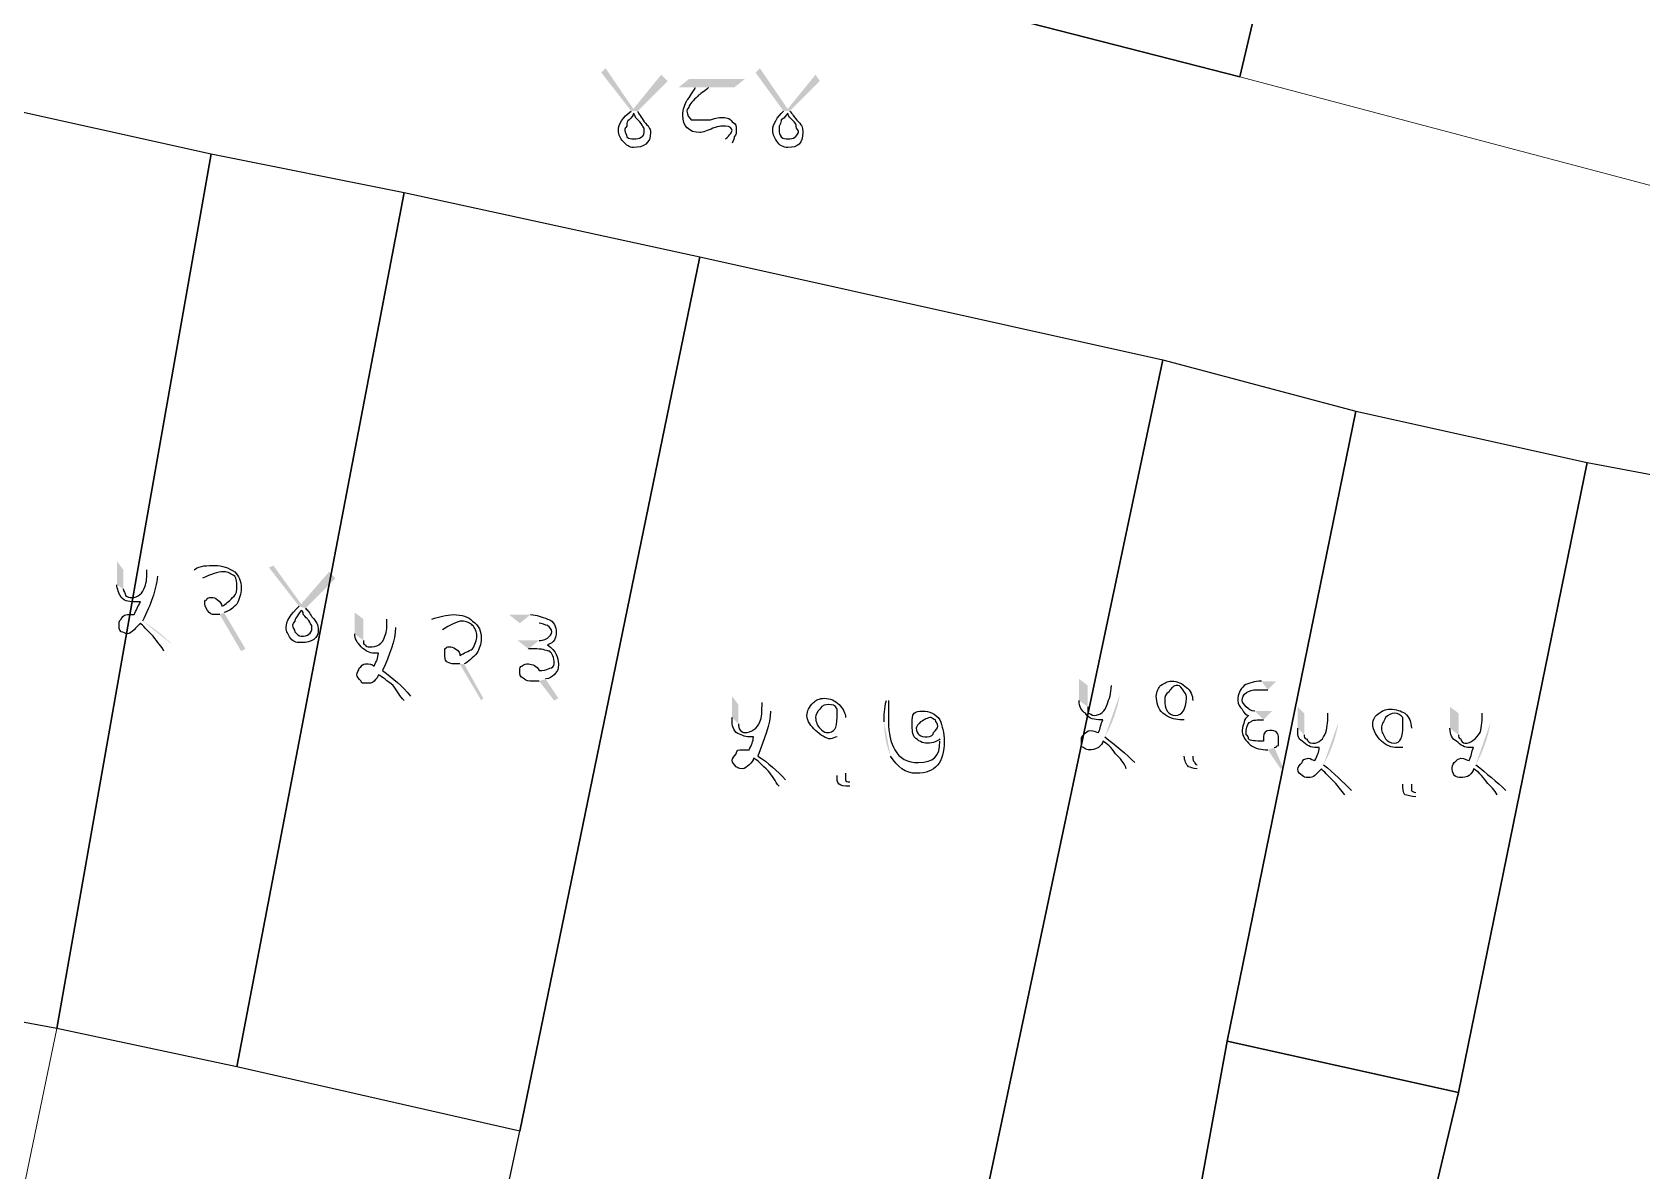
# Model space of a CAD drawing. Header units: inches. Extents: x 5 to 133, y 5 to 145.
# Drawn here: x 37.6 to 53.5, y 106.71 to 117.96 of the extents above; entities that cross this region are included whole.
import ezdxf

# ---------------------------------------------------------------- set-up
doc = ezdxf.new("R2010")
doc.units = ezdxf.units.IN
doc.header["$MEASUREMENT"] = 0
doc.layers.add('PDF_Geometry', color=7, linetype='Continuous')
doc.layers.add('PDF_Solid Fills', color=7, linetype='Continuous')

msp = doc.modelspace()

# ---------------------------------------------------------------- hatches: boundary and pattern name
at = {"layer": 'PDF_Solid Fills', "transparency": 33554559}
h = msp.add_hatch(color=256, dxfattribs=at)
h.paths.add_polyline_path([(43.519, 117.179), (43.222, 117.56), (43.265, 117.602), (43.54, 117.2), (43.815, 117.539), (43.879, 117.475), (43.582, 117.179)], flags=0)
h.paths.add_polyline_path([(44.154, 117.412), (43.984, 117.412), (44.09, 117.496), (44.641, 117.496), (44.535, 117.412), (44.281, 117.412)], flags=0)
h.paths.add_polyline_path([(44.514, 116.861), (44.45, 116.904)], flags=0)
h.paths.add_polyline_path([(45.022, 117.179), (44.746, 117.56), (44.789, 117.602), (45.064, 117.2), (45.339, 117.539), (45.381, 117.475), (45.085, 117.179)], flags=0)
h = msp.add_hatch(color=256, dxfattribs=at)
h.paths.add_polyline_path([(38.735, 112.649), (38.841, 112.586)], flags=0)
h.paths.add_polyline_path([(38.989, 111.908, 0.059151), (38.693, 112.141)], flags=0)
h.paths.add_polyline_path([(38.989, 111.908), (38.904, 111.845)], flags=0)
h.paths.add_polyline_path([(38.439, 112.501), (38.439, 112.734), (38.502, 112.649), (38.502, 112.459)], flags=0)
h.paths.add_polyline_path([(39.285, 112.564), (39.201, 112.649)], flags=0)
h.paths.add_polyline_path([(39.497, 112.226), (39.709, 111.866), (39.666, 111.845), (39.455, 112.205)], flags=0)
h.paths.add_polyline_path([(40.238, 112.289), (39.941, 112.67), (39.984, 112.691), (40.259, 112.31), (40.534, 112.628), (40.598, 112.564), (40.301, 112.268)], flags=0)
h = msp.add_hatch(color=256, dxfattribs=at)
h.paths.add_polyline_path([(41.106, 112.162), (41.19, 112.078)], flags=0)
h.paths.add_polyline_path([(41.339, 111.4), (41.275, 111.358)], flags=0)
h.paths.add_polyline_path([(40.788, 112.014), (40.788, 112.226), (40.873, 112.162), (40.873, 111.951)], flags=0)
h.paths.add_polyline_path([(41.656, 112.056), (41.55, 112.162)], flags=0)
h.paths.add_polyline_path([(41.868, 111.718), (42.058, 111.379), (42.037, 111.358), (41.825, 111.718)], flags=0)
h.paths.add_polyline_path([(42.418, 112.12), (42.312, 112.205), (42.524, 112.205)], flags=0)
h.paths.add_polyline_path([(42.672, 111.57), (42.799, 111.379), (42.757, 111.358), (42.609, 111.548)], flags=0)
h.paths.add_polyline_path([(42.503, 111.866), (42.397, 111.951), (42.609, 111.951)], flags=0)
h = msp.add_hatch(color=256, dxfattribs=at)
h.paths.add_polyline_path([(48.26, 111.506), (48.345, 111.421)], flags=0)
h.paths.add_polyline_path([(48.196, 110.998, 0.088944), (48.345, 111.421)], flags=0)
h.paths.add_polyline_path([(48.493, 110.744), (48.408, 110.681)], flags=0)
h.paths.add_polyline_path([(47.942, 111.358), (47.942, 111.57), (48.027, 111.506), (48.027, 111.294)], flags=0)
h.paths.add_polyline_path([(49.064, 111.358), (49.064, 110.808)], flags=0)
h.paths.add_polyline_path([(49.107, 110.723), (49.107, 110.681)], flags=0)
h.paths.add_polyline_path([(49.805, 111.464), (49.89, 111.548), (49.742, 111.548)], flags=0)
h.paths.add_polyline_path([(49.805, 110.871), (49.932, 110.681), (49.953, 110.702), (49.869, 110.892)], flags=0)
h.paths.add_polyline_path([(49.763, 111.167), (49.847, 111.252), (49.678, 111.252)], flags=0)
h = msp.add_hatch(color=256, dxfattribs=at)
h.paths.add_polyline_path([(44.81, 111.337), (44.895, 111.252)], flags=0)
h.paths.add_polyline_path([(45.043, 110.575), (44.979, 110.511)], flags=0)
h.paths.add_polyline_path([(44.514, 111.189), (44.514, 111.4), (44.577, 111.316), (44.577, 111.125)], flags=0)
h.paths.add_polyline_path([(45.635, 111.189), (45.635, 110.638)], flags=0)
h.paths.add_polyline_path([(45.678, 110.554), (45.678, 110.511)], flags=0)
h.paths.add_polyline_path([(46.016, 111.146, 0.099135), (46.08, 110.808)], flags=0)
h.paths.add_polyline_path([(46.038, 111.358), (46.059, 111.358)], flags=0)
h.paths.add_polyline_path([(46.567, 110.956), (46.567, 110.977)], flags=0)
h = msp.add_hatch(color=256, dxfattribs=at)
h.paths.add_polyline_path([(50.398, 111.231), (50.504, 111.146)], flags=0)
h.paths.add_polyline_path([(50.355, 110.723, 0.088944), (50.504, 111.146)], flags=0)
h.paths.add_polyline_path([(50.631, 110.469), (50.567, 110.427)], flags=0)
h.paths.add_polyline_path([(50.101, 111.083), (50.101, 111.294), (50.165, 111.231), (50.165, 111.019)], flags=0)
h.paths.add_polyline_path([(51.223, 111.083), (51.223, 110.532)], flags=0)
h.paths.add_polyline_path([(51.266, 110.448), (51.266, 110.405)], flags=0)
h.paths.add_polyline_path([(51.922, 111.231), (52.006, 111.146)], flags=0)
h.paths.add_polyline_path([(51.858, 110.723, 0.088944), (52.006, 111.146)], flags=0)
h.paths.add_polyline_path([(52.155, 110.469), (52.07, 110.427)], flags=0)
h.paths.add_polyline_path([(51.604, 111.083), (51.604, 111.294), (51.689, 111.231), (51.689, 111.019)], flags=0)

# ---------------------------------------------------------------- linework, layer by layer
at = {"layer": 'PDF_Geometry', "color": 21, "lineweight": 25, "true_color": 0xffafaf}
for points in [[(44.577, 118.914), (44.577, 118.787), (49.53, 117.517), (50.546, 121.835), (51.074, 125.37), (50.546, 121.835), (49.53, 117.517), (44.577, 118.787), (44.577, 118.914), (45.419, 125.37)], [(39.37, 116.755), (37.846, 108.119), (33.02, 109.008), (34.798, 117.771)], [(39.37, 116.755), (37.846, 108.119), (33.02, 109.008), (34.798, 117.771)], [(41.275, 116.374), (39.624, 107.738), (37.846, 108.119), (39.37, 116.755)], [(41.275, 116.374), (39.624, 107.738), (37.846, 108.119), (39.37, 116.755)], [(44.196, 115.739), (42.418, 107.103), (39.624, 107.738), (41.275, 116.374)], [(44.196, 115.739), (42.418, 107.103), (39.624, 107.738), (41.275, 116.374)], [(48.768, 114.723), (46.863, 105.706), (46.609, 104.309), (44.323, 104.817), (42.037, 105.325), (42.418, 107.103), (44.196, 115.739)], [(48.768, 114.723), (46.863, 105.706), (46.609, 104.309), (44.323, 104.817), (42.037, 105.325), (42.418, 107.103), (44.196, 115.739)], [(50.673, 114.215), (49.403, 107.992), (48.895, 105.198), (46.863, 105.706), (48.768, 114.723)], [(50.673, 114.215), (49.403, 107.992), (48.895, 105.198), (46.863, 105.706), (48.768, 114.723)], [(52.959, 113.707), (51.689, 107.484), (49.403, 107.992), (50.673, 114.215)], [(52.959, 113.707), (51.689, 107.484), (49.403, 107.992), (50.673, 114.215)], [(60.071, 112.056), (58.674, 105.579), (57.912, 101.515), (56.642, 95.927), (55.88, 92.244), (51.181, 93.26), (52.451, 99.102), (54.991, 98.594), (56.134, 104.055), (54.102, 104.563), (54.102, 104.182), (53.467, 104.309), (51.054, 104.817), (51.689, 107.484), (52.959, 113.707), (54.991, 113.326), (58.166, 112.564)], [(60.071, 112.056), (58.674, 105.579), (57.912, 101.515), (56.642, 95.927), (55.88, 92.244), (51.181, 93.26), (52.451, 99.102), (54.991, 98.594), (56.134, 104.055), (54.102, 104.563), (54.102, 104.182), (53.467, 104.309), (51.054, 104.817), (51.689, 107.484), (52.959, 113.707), (54.991, 113.326), (58.166, 112.564)], [(51.689, 107.484), (51.054, 104.817), (49.276, 105.198), (48.895, 105.198), (49.403, 107.992)], [(51.689, 107.484), (51.054, 104.817), (49.276, 105.198), (48.895, 105.198), (49.403, 107.992)]]:
    msp.add_lwpolyline(points, close=True, dxfattribs=at)
at = {"layer": 'PDF_Geometry', "lineweight": 9}
for points in [[(44.577, 118.787), (49.53, 117.517), (50.546, 121.835), (51.051, 125.37), (50.546, 121.835), (49.53, 117.517)], [(50.546, 121.835), (49.53, 117.517), (53.848, 116.374), (54.991, 120.819), (56.002, 125.37), (54.991, 120.819), (53.848, 116.374), (49.53, 117.517), (50.546, 121.835), (51.051, 125.37)], [(39.37, 116.755), (37.846, 108.119), (37.211, 105.071), (37.084, 104.436), (37.211, 104.436), (35.687, 96.562), (30.734, 97.705), (32.385, 105.96), (32.385, 106.087), (33.02, 109.008), (34.798, 117.771)], [(39.37, 116.755), (37.846, 108.119), (37.211, 105.071), (37.084, 104.436), (37.211, 104.436), (35.687, 96.562), (30.734, 97.705), (32.385, 105.96), (32.385, 106.087), (33.02, 109.008), (34.798, 117.771)], [(41.275, 116.374), (39.624, 107.738), (37.846, 108.119), (39.37, 116.755)], [(41.275, 116.374), (39.624, 107.738), (37.846, 108.119), (39.37, 116.755)], [(44.196, 115.739), (42.418, 107.103), (39.624, 107.738), (41.275, 116.374)], [(44.196, 115.739), (42.418, 107.103), (39.624, 107.738), (41.275, 116.374)], [(48.768, 114.723), (46.863, 105.706), (46.609, 104.309), (44.323, 104.817), (42.037, 105.325), (42.418, 107.103), (44.196, 115.739)], [(48.768, 114.723), (46.863, 105.706), (46.609, 104.309), (44.323, 104.817), (42.037, 105.325), (42.418, 107.103), (44.196, 115.739)], [(50.673, 114.215), (49.403, 107.992), (48.895, 105.198), (46.863, 105.706), (48.768, 114.723)], [(50.673, 114.215), (49.403, 107.992), (48.895, 105.198), (46.863, 105.706), (48.768, 114.723)], [(52.959, 113.707), (51.689, 107.484), (49.403, 107.992), (50.673, 114.215)], [(52.959, 113.707), (51.689, 107.484), (49.403, 107.992), (50.673, 114.215)], [(60.071, 112.056), (58.674, 105.579), (57.912, 101.515), (56.642, 95.927), (55.88, 92.244), (51.181, 93.26), (52.451, 99.102), (53.086, 102.15), (53.34, 103.293), (50.927, 103.801), (51.054, 104.817), (51.689, 107.484), (52.959, 113.707), (54.991, 113.326), (58.166, 112.564)], [(60.071, 112.056), (58.674, 105.579), (57.912, 101.515), (56.642, 95.927), (55.88, 92.244), (51.181, 93.26), (52.451, 99.102), (53.086, 102.15), (53.34, 103.293), (50.927, 103.801), (51.054, 104.817), (51.689, 107.484), (52.959, 113.707), (54.991, 113.326), (58.166, 112.564)], [(39.624, 107.738), (42.418, 107.103), (42.037, 105.325), (41.656, 103.42), (37.211, 104.436), (37.084, 104.436), (37.211, 105.071), (37.846, 108.119)], [(39.624, 107.738), (42.418, 107.103), (42.037, 105.325), (41.656, 103.42), (37.211, 104.436), (37.084, 104.436), (37.211, 105.071), (37.846, 108.119)], [(51.689, 107.484), (51.054, 104.817), (50.927, 103.801), (49.657, 104.055), (49.276, 101.642), (47.625, 94.022), (44.45, 94.657), (45.72, 100.372), (46.609, 104.309), (46.863, 105.706), (48.895, 105.198), (49.403, 107.992)], [(51.689, 107.484), (51.054, 104.817), (50.927, 103.801), (49.657, 104.055), (49.276, 101.642), (47.625, 94.022), (44.45, 94.657), (45.72, 100.372), (46.609, 104.309), (46.863, 105.706), (48.895, 105.198), (49.403, 107.992)]]:
    msp.add_lwpolyline(points, close=True, dxfattribs=at)
for points in [[(26.416, 121.962), (29.591, 121.454), (31.877, 120.946), (34.798, 120.311), (41.402, 119.041), (44.577, 118.406), (44.577, 118.787), (49.53, 117.517), (53.848, 116.374)], [(26.416, 121.962), (29.591, 121.454), (31.877, 120.946), (34.798, 120.311), (41.402, 119.041), (44.577, 118.406), (44.577, 118.787), (49.53, 117.517), (53.848, 116.374)], [(54.991, 113.326), (52.959, 113.707), (50.673, 114.215), (48.768, 114.723), (44.196, 115.739), (41.275, 116.374), (39.37, 116.755), (34.798, 117.771), (32.639, 118.279), (29.083, 119.041)], [(54.991, 113.326), (52.959, 113.707), (50.673, 114.215), (48.768, 114.723), (44.196, 115.739), (41.275, 116.374), (39.37, 116.755), (34.798, 117.771), (32.639, 118.279), (29.083, 119.041)]]:
    msp.add_lwpolyline(points, dxfattribs=at)
at = {"layer": 'PDF_Geometry', "color": 21, "lineweight": 13, "true_color": 0xffafaf}
for points in [[(44.577, 118.787), (49.53, 117.517), (50.546, 121.835)], [(50.546, 121.835), (49.53, 117.517), (44.577, 118.787)], [(44.577, 118.787), (49.53, 117.517), (50.546, 121.835), (49.53, 117.517), (44.577, 118.787)]]:
    msp.add_lwpolyline(points, dxfattribs=at)
for points in [[(39.37, 116.755), (37.846, 108.119), (33.02, 109.008), (34.798, 117.771)], [(39.37, 116.755), (37.846, 108.119), (33.02, 109.008), (34.798, 117.771)], [(39.37, 116.755), (37.846, 108.119), (33.02, 109.008), (34.798, 117.771)], [(39.37, 116.755), (37.846, 108.119), (33.02, 109.008), (34.798, 117.771)], [(41.275, 116.374), (39.624, 107.738), (37.846, 108.119), (39.37, 116.755)], [(41.275, 116.374), (39.624, 107.738), (37.846, 108.119), (39.37, 116.755)], [(41.275, 116.374), (39.624, 107.738), (37.846, 108.119), (39.37, 116.755)], [(41.275, 116.374), (39.624, 107.738), (37.846, 108.119), (39.37, 116.755)], [(44.196, 115.739), (42.418, 107.103), (39.624, 107.738), (41.275, 116.374)], [(44.196, 115.739), (42.418, 107.103), (39.624, 107.738), (41.275, 116.374)], [(44.196, 115.739), (42.418, 107.103), (39.624, 107.738), (41.275, 116.374)], [(44.196, 115.739), (42.418, 107.103), (39.624, 107.738), (41.275, 116.374)], [(48.768, 114.723), (46.863, 105.706), (46.609, 104.309), (44.323, 104.817), (42.037, 105.325), (42.418, 107.103), (44.196, 115.739)], [(48.768, 114.723), (46.863, 105.706), (46.609, 104.309), (44.323, 104.817), (42.037, 105.325), (42.418, 107.103), (44.196, 115.739)], [(48.768, 114.723), (46.863, 105.706), (46.609, 104.309), (44.323, 104.817), (42.037, 105.325), (42.418, 107.103), (44.196, 115.739)], [(48.768, 114.723), (46.863, 105.706), (46.609, 104.309), (44.323, 104.817), (42.037, 105.325), (42.418, 107.103), (44.196, 115.739)], [(50.673, 114.215), (49.403, 107.992), (48.895, 105.198), (46.863, 105.706), (48.768, 114.723)], [(50.673, 114.215), (49.403, 107.992), (48.895, 105.198), (46.863, 105.706), (48.768, 114.723)], [(50.673, 114.215), (49.403, 107.992), (48.895, 105.198), (46.863, 105.706), (48.768, 114.723)], [(50.673, 114.215), (49.403, 107.992), (48.895, 105.198), (46.863, 105.706), (48.768, 114.723)], [(52.959, 113.707), (51.689, 107.484), (49.403, 107.992), (50.673, 114.215)], [(52.959, 113.707), (51.689, 107.484), (49.403, 107.992), (50.673, 114.215)], [(52.959, 113.707), (51.689, 107.484), (49.403, 107.992), (50.673, 114.215)], [(52.959, 113.707), (51.689, 107.484), (49.403, 107.992), (50.673, 114.215)], [(60.071, 112.056), (58.674, 105.579), (57.912, 101.515), (56.642, 95.927), (55.88, 92.244), (51.181, 93.26), (52.451, 99.102), (54.991, 98.594), (56.134, 104.055), (54.102, 104.563), (54.102, 104.182), (53.467, 104.309), (51.054, 104.817), (51.689, 107.484), (52.959, 113.707), (54.991, 113.326), (58.166, 112.564)], [(60.071, 112.056), (58.674, 105.579), (57.912, 101.515), (56.642, 95.927), (55.88, 92.244), (51.181, 93.26), (52.451, 99.102), (54.991, 98.594), (56.134, 104.055), (54.102, 104.563), (54.102, 104.182), (53.467, 104.309), (51.054, 104.817), (51.689, 107.484), (52.959, 113.707), (54.991, 113.326), (58.166, 112.564)], [(60.071, 112.056), (58.674, 105.579), (57.912, 101.515), (56.642, 95.927), (55.88, 92.244), (51.181, 93.26), (52.451, 99.102), (54.991, 98.594), (56.134, 104.055), (54.102, 104.563), (54.102, 104.182), (53.467, 104.309), (51.054, 104.817), (51.689, 107.484), (52.959, 113.707), (54.991, 113.326), (58.166, 112.564)], [(60.071, 112.056), (58.674, 105.579), (57.912, 101.515), (56.642, 95.927), (55.88, 92.244), (51.181, 93.26), (52.451, 99.102), (54.991, 98.594), (56.134, 104.055), (54.102, 104.563), (54.102, 104.182), (53.467, 104.309), (51.054, 104.817), (51.689, 107.484), (52.959, 113.707), (54.991, 113.326), (58.166, 112.564)], [(51.689, 107.484), (51.054, 104.817), (49.276, 105.198), (48.895, 105.198), (49.403, 107.992)], [(51.689, 107.484), (51.054, 104.817), (49.276, 105.198), (48.895, 105.198), (49.403, 107.992)], [(51.689, 107.484), (51.054, 104.817), (49.276, 105.198), (48.895, 105.198), (49.403, 107.992)], [(51.689, 107.484), (51.054, 104.817), (49.276, 105.198), (48.895, 105.198), (49.403, 107.992)]]:
    msp.add_lwpolyline(points, close=True, dxfattribs=at)
at = {"layer": 'PDF_Geometry', "lineweight": 25}
for points in [[(44.069, 117.285), (44.09, 117.306), (44.111, 117.348), (44.154, 117.412)], [(44.175, 117.327), (44.133, 117.285), (44.09, 117.242), (44.09, 117.221)], [(44.281, 117.412), (44.238, 117.369), (44.196, 117.348), (44.175, 117.327)], [(43.392, 116.988), (43.392, 117.052), (43.434, 117.115), (43.519, 117.179)], [(43.54, 117.158), (43.54, 117.136), (43.519, 117.115), (43.498, 117.094)], [(43.561, 117.115), (43.561, 117.115), (43.561, 117.136), (43.54, 117.158)], [(43.582, 117.179), (43.582, 117.158), (43.625, 117.115), (43.646, 117.073)], [(44.027, 117.136), (44.027, 117.2), (44.048, 117.242), (44.069, 117.285)], [(44.09, 117.221), (44.09, 117.221), (44.069, 117.2), (44.069, 117.179)], [(44.069, 117.179), (44.069, 117.136), (44.09, 117.115), (44.111, 117.094)], [(44.916, 116.988), (44.916, 117.052), (44.958, 117.115), (45.022, 117.179)], [(45.064, 117.158), (45.043, 117.136), (45.043, 117.115), (45, 117.094)], [(45.085, 117.115), (45.085, 117.115), (45.064, 117.136), (45.064, 117.158)], [(45.085, 117.179), (45.106, 117.158), (45.127, 117.115), (45.17, 117.073)], [(43.476, 117.031), (43.455, 117.009), (43.455, 117.009), (43.455, 116.988)], [(43.498, 117.094), (43.476, 117.073), (43.476, 117.073), (43.476, 117.031)], [(43.603, 117.073), (43.603, 117.073), (43.582, 117.094), (43.561, 117.115)], [(43.646, 117.009), (43.625, 117.031), (43.625, 117.052), (43.603, 117.073)], [(43.646, 117.073), (43.688, 117.031), (43.709, 117.009), (43.709, 116.967)], [(43.646, 116.967), (43.646, 116.988), (43.646, 116.988), (43.646, 117.009)], [(44.196, 116.967), (44.09, 116.967), (44.027, 117.031), (44.027, 117.136)], [(44.111, 117.094), (44.133, 117.094), (44.175, 117.094), (44.217, 117.094)], [(44.323, 117.009), (44.281, 116.988), (44.217, 116.967), (44.196, 116.967)], [(44.217, 117.094), (44.238, 117.094), (44.26, 117.094), (44.302, 117.094)], [(44.302, 117.094), (44.365, 117.115), (44.387, 117.115), (44.408, 117.115)], [(44.45, 117.031), (44.429, 117.031), (44.387, 117.031), (44.323, 117.009)], [(44.408, 117.115), (44.45, 117.115), (44.492, 117.115), (44.514, 117.073)], [(44.514, 116.988), (44.514, 117.009), (44.492, 117.031), (44.45, 117.031)], [(44.514, 117.073), (44.556, 117.052), (44.556, 117.031), (44.556, 116.988)], [(45, 117.094), (45, 117.073), (45, 117.073), (44.979, 117.031)], [(44.979, 117.031), (44.979, 117.009), (44.979, 117.009), (44.979, 116.988)], [(45.127, 117.073), (45.127, 117.073), (45.106, 117.094), (45.085, 117.115)], [(45.149, 117.009), (45.149, 117.031), (45.149, 117.052), (45.127, 117.073)], [(45.17, 116.967), (45.17, 116.988), (45.17, 116.988), (45.149, 117.009)], [(45.17, 117.073), (45.212, 117.031), (45.212, 117.009), (45.212, 116.967)], [(43.434, 116.882), (43.413, 116.904), (43.392, 116.946), (43.392, 116.988)], [(43.54, 116.819), (43.498, 116.819), (43.476, 116.84), (43.434, 116.882)], [(43.455, 116.988), (43.455, 116.967), (43.476, 116.946), (43.476, 116.925)], [(43.476, 116.925), (43.498, 116.904), (43.519, 116.904), (43.54, 116.904)], [(43.54, 116.904), (43.603, 116.904), (43.646, 116.925), (43.646, 116.967)], [(43.709, 116.967), (43.709, 116.861), (43.646, 116.819), (43.54, 116.819)], [(44.45, 116.904), (44.492, 116.946), (44.514, 116.967), (44.514, 116.988)], [(44.535, 116.925), (44.535, 116.904), (44.535, 116.904), (44.514, 116.861)], [(44.556, 116.988), (44.556, 116.967), (44.556, 116.946), (44.535, 116.925)], [(44.958, 116.882), (44.937, 116.904), (44.916, 116.946), (44.916, 116.988)], [(45.064, 116.819), (45.022, 116.819), (44.979, 116.84), (44.958, 116.882)], [(44.979, 116.988), (44.979, 116.967), (44.979, 116.946), (45, 116.925)], [(45, 116.925), (45.022, 116.904), (45.043, 116.904), (45.064, 116.904)], [(45.064, 116.904), (45.127, 116.904), (45.149, 116.925), (45.17, 116.967)], [(45.212, 116.967), (45.212, 116.861), (45.17, 116.819), (45.064, 116.819)], [(38.841, 112.586), (38.82, 112.437), (38.777, 112.31), (38.693, 112.141)], [(38.714, 112.48), (38.735, 112.522), (38.735, 112.586), (38.735, 112.649)], [(39.201, 112.649), (39.264, 112.691), (39.328, 112.691), (39.412, 112.691)], [(39.497, 112.628), (39.433, 112.628), (39.37, 112.607), (39.285, 112.564)], [(39.412, 112.691), (39.476, 112.691), (39.539, 112.67), (39.603, 112.628)], [(39.603, 112.586), (39.56, 112.607), (39.539, 112.628), (39.497, 112.628)], [(39.603, 112.628), (39.645, 112.586), (39.666, 112.543), (39.666, 112.459)], [(39.624, 112.48), (39.624, 112.522), (39.624, 112.564), (39.603, 112.586)], [(38.481, 112.374), (38.46, 112.416), (38.439, 112.459), (38.439, 112.501)], [(38.502, 112.459), (38.502, 112.437), (38.523, 112.416), (38.523, 112.395)], [(38.523, 112.395), (38.544, 112.374), (38.566, 112.374), (38.587, 112.374)], [(38.587, 112.374), (38.65, 112.374), (38.693, 112.416), (38.714, 112.48)], [(39.582, 112.374), (39.624, 112.416), (39.624, 112.437), (39.624, 112.48)], [(39.666, 112.459), (39.666, 112.416), (39.645, 112.353), (39.624, 112.31)], [(38.629, 112.332), (38.566, 112.332), (38.523, 112.332), (38.481, 112.374)], [(38.608, 112.205), (38.629, 112.247), (38.65, 112.289), (38.671, 112.332)], [(38.671, 112.332), (38.65, 112.332), (38.629, 112.332), (38.629, 112.332)], [(39.306, 112.31), (39.306, 112.332), (39.306, 112.353), (39.328, 112.353)], [(39.349, 112.226), (39.328, 112.247), (39.306, 112.289), (39.306, 112.31)], [(39.328, 112.353), (39.328, 112.374), (39.349, 112.374), (39.37, 112.374)], [(39.37, 112.374), (39.391, 112.374), (39.412, 112.374), (39.433, 112.353)], [(39.433, 112.353), (39.455, 112.332), (39.476, 112.31), (39.476, 112.289)], [(39.476, 112.289), (39.518, 112.31), (39.539, 112.332), (39.582, 112.374)], [(39.624, 112.31), (39.582, 112.268), (39.56, 112.247), (39.497, 112.226)], [(40.111, 112.078), (40.111, 112.141), (40.153, 112.205), (40.238, 112.289)], [(40.259, 112.247), (40.259, 112.247), (40.238, 112.226), (40.217, 112.183)], [(40.28, 112.205), (40.28, 112.226), (40.28, 112.226), (40.259, 112.247)], [(40.301, 112.268), (40.322, 112.247), (40.344, 112.226), (40.365, 112.183)], [(38.46, 112.099), (38.46, 112.12), (38.46, 112.141), (38.481, 112.162)], [(38.481, 112.035), (38.46, 112.056), (38.46, 112.078), (38.46, 112.099)], [(38.481, 112.162), (38.502, 112.205), (38.523, 112.205), (38.544, 112.205)], [(38.544, 112.205), (38.566, 112.205), (38.608, 112.205), (38.608, 112.205)], [(38.671, 112.12), (38.65, 112.099), (38.629, 112.078), (38.608, 112.056)], [(38.798, 111.993), (38.735, 112.056), (38.693, 112.099), (38.671, 112.12)], [(39.433, 112.205), (39.391, 112.205), (39.37, 112.205), (39.349, 112.226)], [(39.455, 112.205), (39.455, 112.205), (39.433, 112.205), (39.433, 112.205)], [(40.153, 111.972), (40.132, 112.014), (40.111, 112.035), (40.111, 112.078)], [(40.195, 112.141), (40.174, 112.12), (40.174, 112.099), (40.174, 112.099)], [(40.174, 112.099), (40.174, 112.078), (40.195, 112.056), (40.195, 112.035)], [(40.217, 112.183), (40.217, 112.183), (40.195, 112.162), (40.195, 112.141)], [(40.259, 111.993), (40.322, 111.993), (40.365, 112.014), (40.365, 112.078)], [(40.322, 112.162), (40.322, 112.162), (40.301, 112.183), (40.28, 112.205)], [(40.365, 112.099), (40.344, 112.12), (40.344, 112.141), (40.322, 112.162)], [(40.365, 112.183), (40.407, 112.141), (40.428, 112.099), (40.428, 112.056)], [(40.365, 112.078), (40.365, 112.078), (40.365, 112.099), (40.365, 112.099)], [(41.19, 112.078), (41.19, 111.951), (41.127, 111.802), (41.063, 111.654)], [(41.085, 111.993), (41.106, 112.035), (41.106, 112.099), (41.106, 112.162)], [(41.55, 112.162), (41.614, 112.183), (41.698, 112.205), (41.762, 112.205)], [(41.847, 112.141), (41.804, 112.141), (41.72, 112.099), (41.656, 112.056)], [(41.762, 112.205), (41.847, 112.205), (41.91, 112.183), (41.952, 112.141)], [(41.952, 112.099), (41.931, 112.12), (41.889, 112.141), (41.847, 112.141)], [(41.952, 112.141), (42.016, 112.099), (42.037, 112.035), (42.037, 111.972)], [(41.995, 111.993), (41.995, 112.035), (41.974, 112.078), (41.952, 112.099)], [(42.524, 112.205), (42.587, 112.205), (42.63, 112.183), (42.693, 112.162)], [(42.693, 112.099), (42.672, 112.099), (42.63, 112.12), (42.609, 112.12)], [(42.693, 112.162), (42.757, 112.141), (42.778, 112.078), (42.778, 112.035)], [(42.736, 112.035), (42.736, 112.056), (42.714, 112.078), (42.693, 112.099)], [(38.544, 112.014), (38.523, 112.014), (38.502, 112.035), (38.481, 112.035)], [(38.608, 112.056), (38.587, 112.035), (38.566, 112.014), (38.544, 112.014)], [(38.904, 111.845), (38.883, 111.887), (38.841, 111.929), (38.798, 111.993)], [(40.259, 111.929), (40.217, 111.929), (40.195, 111.929), (40.153, 111.972)], [(40.195, 112.035), (40.217, 112.014), (40.238, 111.993), (40.259, 111.993)], [(40.428, 112.056), (40.428, 111.972), (40.365, 111.929), (40.259, 111.929)], [(40.852, 111.887), (40.809, 111.929), (40.788, 111.972), (40.788, 112.014)], [(40.873, 111.951), (40.873, 111.929), (40.873, 111.908), (40.894, 111.908)], [(40.936, 111.887), (41, 111.887), (41.063, 111.908), (41.085, 111.993)], [(41.952, 111.866), (41.974, 111.908), (41.995, 111.951), (41.995, 111.993)], [(42.037, 111.972), (42.037, 111.908), (42.016, 111.866), (41.995, 111.824)], [(42.609, 111.951), (42.63, 111.951), (42.651, 111.951), (42.693, 111.972)], [(42.778, 112.035), (42.778, 111.972), (42.757, 111.929), (42.693, 111.908)], [(42.693, 111.972), (42.714, 111.993), (42.736, 112.014), (42.736, 112.035)], [(40.979, 111.824), (40.936, 111.824), (40.894, 111.845), (40.852, 111.887)], [(40.894, 111.908), (40.894, 111.887), (40.915, 111.887), (40.936, 111.887)], [(40.979, 111.697), (41, 111.739), (41.021, 111.781), (41.021, 111.824)], [(41.021, 111.824), (41.021, 111.824), (41, 111.824), (40.979, 111.824)], [(41.677, 111.866), (41.698, 111.887), (41.698, 111.887), (41.72, 111.887)], [(41.677, 111.824), (41.677, 111.845), (41.677, 111.845), (41.677, 111.866)], [(41.698, 111.739), (41.677, 111.76), (41.677, 111.781), (41.677, 111.824)], [(41.72, 111.887), (41.741, 111.887), (41.762, 111.887), (41.783, 111.866)], [(41.783, 111.866), (41.825, 111.845), (41.825, 111.824), (41.825, 111.802)], [(41.825, 111.802), (41.868, 111.824), (41.91, 111.845), (41.952, 111.866)], [(41.995, 111.824), (41.952, 111.781), (41.91, 111.739), (41.868, 111.718)], [(42.545, 111.866), (42.524, 111.866), (42.503, 111.866), (42.503, 111.866)], [(42.587, 111.866), (42.587, 111.866), (42.566, 111.866), (42.545, 111.866)], [(42.714, 111.845), (42.693, 111.845), (42.651, 111.866), (42.587, 111.866)], [(42.693, 111.908), (42.778, 111.845), (42.799, 111.781), (42.799, 111.718)], [(42.757, 111.718), (42.757, 111.781), (42.736, 111.824), (42.714, 111.845)], [(40.809, 111.612), (40.809, 111.633), (40.831, 111.654), (40.831, 111.675)], [(40.852, 111.548), (40.831, 111.57), (40.809, 111.591), (40.809, 111.612)], [(40.831, 111.675), (40.852, 111.697), (40.873, 111.718), (40.894, 111.718)], [(40.894, 111.718), (40.936, 111.718), (40.958, 111.718), (40.979, 111.697)], [(41.021, 111.612), (41.021, 111.591), (41, 111.57), (40.979, 111.548)], [(41.169, 111.506), (41.106, 111.548), (41.063, 111.591), (41.021, 111.612)], [(41.063, 111.654), (41.169, 111.57), (41.254, 111.506), (41.339, 111.4)], [(41.804, 111.718), (41.762, 111.718), (41.741, 111.718), (41.698, 111.739)], [(41.825, 111.718), (41.804, 111.718), (41.804, 111.718), (41.804, 111.718)], [(42.418, 111.654), (42.418, 111.675), (42.418, 111.697), (42.439, 111.697)], [(42.46, 111.57), (42.418, 111.591), (42.418, 111.612), (42.418, 111.654)], [(42.439, 111.697), (42.46, 111.718), (42.482, 111.718), (42.503, 111.718)], [(42.503, 111.718), (42.545, 111.718), (42.587, 111.697), (42.609, 111.654)], [(42.609, 111.654), (42.651, 111.654), (42.672, 111.654), (42.714, 111.675)], [(42.757, 111.612), (42.736, 111.591), (42.714, 111.57), (42.672, 111.57)], [(42.714, 111.675), (42.736, 111.675), (42.757, 111.697), (42.757, 111.718)], [(42.799, 111.718), (42.799, 111.675), (42.799, 111.654), (42.757, 111.612)], [(40.894, 111.527), (40.873, 111.527), (40.852, 111.527), (40.852, 111.548)], [(40.979, 111.548), (40.958, 111.527), (40.936, 111.527), (40.894, 111.527)], [(41.275, 111.358), (41.233, 111.4), (41.212, 111.443), (41.169, 111.506)], [(42.545, 111.548), (42.503, 111.548), (42.482, 111.548), (42.46, 111.57)], [(42.609, 111.548), (42.587, 111.548), (42.566, 111.548), (42.545, 111.548)], [(48.218, 111.316), (48.239, 111.379), (48.26, 111.421), (48.26, 111.506)], [(48.704, 111.4), (48.704, 111.443), (48.726, 111.485), (48.747, 111.506)], [(48.747, 111.506), (48.789, 111.527), (48.81, 111.548), (48.853, 111.548)], [(48.831, 111.443), (48.789, 111.421), (48.789, 111.4), (48.789, 111.358)], [(48.916, 111.506), (48.874, 111.506), (48.853, 111.485), (48.831, 111.443)], [(48.853, 111.548), (48.916, 111.548), (48.958, 111.527), (49.001, 111.485)], [(48.98, 111.443), (48.958, 111.485), (48.937, 111.506), (48.916, 111.506)], [(49.001, 111.379), (49.001, 111.4), (49.001, 111.421), (48.98, 111.443)], [(49.001, 111.485), (49.043, 111.464), (49.064, 111.4), (49.064, 111.358)], [(49.572, 111.506), (49.53, 111.464), (49.509, 111.421), (49.509, 111.358)], [(49.551, 111.358), (49.551, 111.421), (49.615, 111.464), (49.699, 111.464)], [(49.742, 111.548), (49.678, 111.548), (49.615, 111.527), (49.572, 111.506)], [(49.699, 111.464), (49.72, 111.464), (49.742, 111.464), (49.763, 111.464)], [(49.763, 111.464), (49.784, 111.464), (49.784, 111.464), (49.805, 111.464)], [(44.789, 111.146), (44.81, 111.189), (44.81, 111.252), (44.81, 111.337)], [(45.254, 111.21), (45.254, 111.252), (45.276, 111.294), (45.318, 111.337)], [(45.318, 111.337), (45.339, 111.358), (45.381, 111.379), (45.424, 111.379)], [(45.466, 111.316), (45.445, 111.316), (45.403, 111.316), (45.381, 111.273)], [(45.424, 111.379), (45.487, 111.379), (45.53, 111.358), (45.572, 111.316)], [(45.551, 111.273), (45.53, 111.316), (45.508, 111.316), (45.466, 111.316)], [(45.572, 111.316), (45.614, 111.273), (45.635, 111.231), (45.635, 111.189)], [(46.016, 111.146), (46.016, 111.21), (46.016, 111.273), (46.038, 111.358)], [(46.059, 111.358), (46.059, 111.337), (46.059, 111.294), (46.059, 111.252)], [(48.006, 111.231), (47.964, 111.252), (47.942, 111.294), (47.942, 111.358)], [(48.027, 111.294), (48.027, 111.273), (48.027, 111.252), (48.027, 111.231)], [(48.091, 111.21), (48.154, 111.21), (48.196, 111.252), (48.218, 111.316)], [(48.768, 111.231), (48.726, 111.273), (48.704, 111.337), (48.704, 111.4)], [(48.789, 111.358), (48.789, 111.316), (48.789, 111.294), (48.81, 111.252)], [(48.895, 111.21), (48.958, 111.21), (49.001, 111.273), (49.001, 111.379)], [(49.509, 111.358), (49.509, 111.316), (49.53, 111.294), (49.551, 111.273)], [(49.593, 111.294), (49.572, 111.316), (49.551, 111.337), (49.551, 111.358)], [(49.678, 111.252), (49.636, 111.252), (49.615, 111.273), (49.593, 111.294)], [(44.556, 111.04), (44.514, 111.083), (44.514, 111.125), (44.514, 111.189)], [(44.577, 111.125), (44.577, 111.104), (44.577, 111.083), (44.598, 111.062)], [(44.641, 111.04), (44.704, 111.04), (44.768, 111.083), (44.789, 111.146)], [(44.895, 111.252), (44.895, 111.125), (44.831, 110.977), (44.768, 110.808)], [(45.339, 111.062), (45.297, 111.104), (45.254, 111.146), (45.254, 111.21)], [(45.381, 111.273), (45.36, 111.252), (45.339, 111.21), (45.339, 111.189)], [(45.339, 111.189), (45.339, 111.146), (45.36, 111.104), (45.381, 111.083)], [(45.445, 111.04), (45.53, 111.04), (45.551, 111.083), (45.551, 111.189)], [(45.551, 111.189), (45.551, 111.231), (45.551, 111.252), (45.551, 111.273)], [(46.059, 111.252), (46.059, 111.21), (46.059, 111.167), (46.059, 111.146)], [(46.059, 111.146), (46.059, 111.04), (46.08, 110.935), (46.122, 110.871)], [(46.292, 111.146), (46.292, 111.167), (46.292, 111.21), (46.313, 111.231)], [(46.313, 110.998), (46.292, 111.04), (46.292, 111.083), (46.292, 111.146)], [(46.313, 111.231), (46.334, 111.252), (46.355, 111.252), (46.397, 111.252)], [(46.376, 111.146), (46.355, 111.125), (46.334, 111.104), (46.334, 111.083)], [(46.482, 111.189), (46.44, 111.189), (46.419, 111.167), (46.376, 111.146)], [(46.397, 111.252), (46.461, 111.252), (46.524, 111.231), (46.567, 111.167)], [(46.524, 111.167), (46.503, 111.167), (46.482, 111.189), (46.482, 111.189)], [(46.546, 111.104), (46.546, 111.125), (46.524, 111.146), (46.524, 111.167)], [(46.567, 111.167), (46.588, 111.104), (46.609, 111.04), (46.609, 110.956)], [(48.133, 111.167), (48.069, 111.167), (48.027, 111.189), (48.006, 111.231)], [(48.027, 111.231), (48.048, 111.231), (48.069, 111.21), (48.091, 111.21)], [(48.133, 111.04), (48.154, 111.083), (48.154, 111.125), (48.175, 111.167)], [(48.175, 111.167), (48.154, 111.167), (48.154, 111.167), (48.133, 111.167)], [(48.937, 111.167), (48.874, 111.167), (48.831, 111.189), (48.768, 111.231)], [(48.81, 111.252), (48.831, 111.231), (48.853, 111.21), (48.895, 111.21)], [(48.98, 111.167), (48.958, 111.167), (48.958, 111.167), (48.937, 111.167)], [(49.551, 111.273), (49.572, 111.231), (49.593, 111.21), (49.615, 111.21)], [(49.572, 111.146), (49.572, 111.125), (49.551, 111.104), (49.551, 111.062)], [(49.615, 111.21), (49.593, 111.189), (49.572, 111.167), (49.572, 111.146)], [(49.593, 111.062), (49.593, 111.104), (49.615, 111.146), (49.636, 111.146)], [(49.636, 111.146), (49.657, 111.167), (49.699, 111.167), (49.763, 111.167)], [(50.377, 111.04), (50.398, 111.104), (50.398, 111.167), (50.398, 111.231)], [(50.842, 111.125), (50.842, 111.167), (50.863, 111.21), (50.906, 111.231)], [(50.927, 110.956), (50.885, 110.998), (50.842, 111.062), (50.842, 111.125)], [(50.906, 111.231), (50.927, 111.252), (50.969, 111.273), (51.012, 111.273)], [(50.969, 111.189), (50.948, 111.146), (50.927, 111.125), (50.927, 111.083)], [(51.054, 111.231), (51.033, 111.231), (50.99, 111.21), (50.969, 111.189)], [(51.012, 111.273), (51.075, 111.273), (51.117, 111.252), (51.16, 111.231)], [(51.139, 111.189), (51.117, 111.21), (51.096, 111.231), (51.054, 111.231)], [(51.139, 111.104), (51.139, 111.125), (51.139, 111.146), (51.139, 111.189)], [(51.16, 111.231), (51.202, 111.189), (51.223, 111.146), (51.223, 111.083)], [(51.901, 111.04), (51.922, 111.104), (51.922, 111.167), (51.922, 111.231)], [(44.683, 110.998), (44.641, 110.998), (44.598, 111.019), (44.556, 111.04)], [(44.598, 111.062), (44.619, 111.04), (44.619, 111.04), (44.641, 111.04)], [(44.683, 110.871), (44.704, 110.913), (44.725, 110.956), (44.725, 110.998)], [(44.725, 110.998), (44.725, 110.998), (44.704, 110.998), (44.683, 110.998)], [(45.487, 110.977), (45.445, 110.977), (45.381, 111.019), (45.339, 111.062)], [(45.381, 111.083), (45.403, 111.062), (45.424, 111.04), (45.445, 111.04)], [(45.551, 110.998), (45.53, 110.998), (45.508, 110.977), (45.487, 110.977)], [(46.44, 110.935), (46.397, 110.935), (46.355, 110.956), (46.313, 110.998)], [(46.334, 111.083), (46.334, 111.019), (46.376, 110.998), (46.44, 110.998)], [(46.44, 110.998), (46.482, 110.998), (46.503, 111.019), (46.503, 111.04)], [(46.567, 110.977), (46.546, 110.956), (46.503, 110.935), (46.44, 110.935)], [(46.503, 111.04), (46.524, 111.062), (46.546, 111.083), (46.546, 111.104)], [(47.964, 110.956), (47.964, 110.977), (47.964, 110.998), (47.985, 111.019)], [(47.985, 111.019), (48.006, 111.04), (48.027, 111.062), (48.048, 111.062)], [(48.048, 111.062), (48.091, 111.062), (48.112, 111.04), (48.133, 111.04)], [(48.196, 110.998), (48.302, 110.913), (48.408, 110.829), (48.493, 110.744)], [(49.551, 111.062), (49.551, 111.019), (49.572, 110.977), (49.615, 110.935)], [(49.593, 111.019), (49.593, 111.04), (49.593, 111.04), (49.593, 111.062)], [(49.615, 110.977), (49.615, 110.998), (49.615, 110.998), (49.593, 111.019)], [(49.763, 110.956), (49.678, 110.956), (49.636, 110.956), (49.615, 110.977)], [(49.826, 111.062), (49.784, 111.062), (49.763, 111.04), (49.763, 110.998)], [(49.763, 110.998), (49.763, 110.998), (49.763, 110.977), (49.763, 110.977)], [(49.763, 110.977), (49.763, 110.977), (49.763, 110.977), (49.763, 110.956)], [(49.911, 110.977), (49.911, 111.04), (49.89, 111.062), (49.826, 111.062)], [(49.911, 110.913), (49.911, 110.935), (49.911, 110.956), (49.911, 110.977)], [(50.144, 110.956), (50.101, 110.977), (50.101, 111.019), (50.101, 111.083)], [(50.165, 111.019), (50.165, 110.998), (50.165, 110.977), (50.186, 110.977)], [(50.186, 110.977), (50.207, 110.956), (50.207, 110.935), (50.25, 110.935)], [(50.25, 110.935), (50.313, 110.935), (50.355, 110.977), (50.377, 111.04)], [(50.927, 111.083), (50.927, 111.04), (50.948, 111.019), (50.969, 110.977)], [(50.969, 110.977), (50.99, 110.956), (51.012, 110.935), (51.054, 110.935)], [(51.054, 110.935), (51.117, 110.935), (51.139, 110.998), (51.139, 111.104)], [(51.668, 110.956), (51.625, 110.977), (51.604, 111.019), (51.604, 111.083)], [(51.689, 111.019), (51.689, 110.998), (51.689, 110.977), (51.71, 110.977)], [(51.71, 110.977), (51.71, 110.956), (51.731, 110.935), (51.752, 110.935)], [(51.752, 110.935), (51.816, 110.935), (51.858, 110.977), (51.901, 111.04)], [(44.514, 110.765), (44.514, 110.786), (44.535, 110.808), (44.556, 110.829)], [(44.556, 110.829), (44.556, 110.871), (44.577, 110.871), (44.619, 110.871)], [(44.619, 110.871), (44.641, 110.871), (44.662, 110.871), (44.683, 110.871)], [(44.768, 110.808), (44.873, 110.744), (44.958, 110.659), (45.043, 110.575)], [(46.334, 110.638), (46.228, 110.638), (46.143, 110.702), (46.08, 110.808)], [(46.122, 110.871), (46.165, 110.786), (46.249, 110.744), (46.355, 110.744)], [(46.609, 110.956), (46.609, 110.744), (46.524, 110.638), (46.334, 110.638)], [(46.355, 110.744), (46.503, 110.744), (46.567, 110.808), (46.567, 110.956)], [(47.985, 110.892), (47.964, 110.892), (47.964, 110.913), (47.964, 110.956)], [(48.048, 110.871), (48.027, 110.871), (48.006, 110.871), (47.985, 110.892)], [(48.133, 110.892), (48.091, 110.871), (48.069, 110.871), (48.048, 110.871)], [(48.175, 110.956), (48.175, 110.935), (48.154, 110.913), (48.133, 110.892)], [(48.302, 110.829), (48.26, 110.892), (48.218, 110.935), (48.175, 110.956)], [(48.408, 110.681), (48.387, 110.744), (48.345, 110.786), (48.302, 110.829)], [(49.022, 110.702), (49.001, 110.723), (48.98, 110.765), (48.98, 110.808)], [(49.064, 110.808), (49.064, 110.765), (49.064, 110.765), (49.085, 110.744)], [(49.615, 110.935), (49.657, 110.892), (49.72, 110.871), (49.784, 110.871)], [(49.784, 110.871), (49.784, 110.871), (49.805, 110.871), (49.805, 110.871)], [(49.869, 110.892), (49.89, 110.892), (49.89, 110.913), (49.911, 110.913)], [(50.292, 110.892), (50.228, 110.892), (50.186, 110.913), (50.144, 110.956)], [(50.271, 110.765), (50.292, 110.808), (50.313, 110.85), (50.313, 110.892)], [(50.313, 110.892), (50.313, 110.892), (50.292, 110.892), (50.292, 110.892)], [(51.075, 110.892), (51.033, 110.892), (50.969, 110.913), (50.927, 110.956)], [(51.139, 110.892), (51.117, 110.892), (51.096, 110.892), (51.075, 110.892)], [(51.795, 110.892), (51.752, 110.892), (51.71, 110.913), (51.668, 110.956)], [(51.795, 110.765), (51.816, 110.808), (51.816, 110.85), (51.837, 110.892)], [(51.837, 110.892), (51.816, 110.892), (51.816, 110.892), (51.795, 110.892)], [(44.556, 110.702), (44.535, 110.723), (44.514, 110.744), (44.514, 110.765)], [(44.619, 110.681), (44.577, 110.681), (44.556, 110.702), (44.556, 110.702)], [(44.683, 110.723), (44.662, 110.702), (44.641, 110.681), (44.619, 110.681)], [(44.725, 110.786), (44.725, 110.765), (44.704, 110.744), (44.683, 110.723)], [(44.873, 110.659), (44.81, 110.723), (44.768, 110.765), (44.725, 110.786)], [(44.979, 110.511), (44.937, 110.554), (44.916, 110.617), (44.873, 110.659)], [(45.635, 110.638), (45.635, 110.596), (45.635, 110.575), (45.635, 110.575)], [(49.107, 110.681), (49.064, 110.681), (49.043, 110.702), (49.022, 110.702)], [(49.085, 110.744), (49.085, 110.744), (49.085, 110.723), (49.107, 110.723)], [(50.101, 110.681), (50.101, 110.702), (50.123, 110.723), (50.144, 110.744)], [(50.144, 110.617), (50.123, 110.638), (50.101, 110.638), (50.101, 110.681)], [(50.144, 110.744), (50.144, 110.765), (50.165, 110.786), (50.207, 110.786)], [(50.207, 110.786), (50.228, 110.786), (50.25, 110.765), (50.271, 110.765)], [(50.334, 110.681), (50.313, 110.659), (50.292, 110.638), (50.271, 110.617)], [(50.461, 110.554), (50.398, 110.617), (50.355, 110.659), (50.334, 110.681)], [(50.355, 110.723), (50.461, 110.638), (50.546, 110.554), (50.631, 110.469)], [(51.625, 110.681), (51.625, 110.702), (51.625, 110.723), (51.647, 110.744)], [(51.647, 110.617), (51.647, 110.638), (51.625, 110.638), (51.625, 110.681)], [(51.647, 110.744), (51.668, 110.765), (51.689, 110.786), (51.71, 110.786)], [(51.71, 110.786), (51.752, 110.786), (51.774, 110.765), (51.795, 110.765)], [(51.837, 110.681), (51.837, 110.659), (51.816, 110.638), (51.795, 110.617)], [(51.964, 110.554), (51.922, 110.617), (51.879, 110.659), (51.837, 110.681)], [(51.858, 110.723), (51.964, 110.638), (52.07, 110.554), (52.155, 110.469)], [(45.572, 110.532), (45.551, 110.554), (45.551, 110.575), (45.551, 110.617)], [(45.678, 110.511), (45.614, 110.511), (45.593, 110.511), (45.572, 110.532)], [(45.635, 110.575), (45.635, 110.554), (45.657, 110.554), (45.678, 110.554)], [(50.207, 110.596), (50.165, 110.596), (50.165, 110.596), (50.144, 110.617)], [(50.271, 110.617), (50.25, 110.596), (50.228, 110.596), (50.207, 110.596)], [(50.567, 110.427), (50.525, 110.469), (50.504, 110.511), (50.461, 110.554)], [(51.16, 110.427), (51.139, 110.448), (51.139, 110.49), (51.139, 110.532)], [(51.223, 110.532), (51.223, 110.511), (51.223, 110.49), (51.223, 110.469)], [(51.71, 110.596), (51.689, 110.596), (51.668, 110.596), (51.647, 110.617)], [(51.795, 110.617), (51.774, 110.596), (51.731, 110.596), (51.71, 110.596)], [(52.07, 110.427), (52.049, 110.469), (52.006, 110.511), (51.964, 110.554)], [(51.266, 110.405), (51.223, 110.405), (51.181, 110.427), (51.16, 110.427)], [(51.223, 110.469), (51.223, 110.469), (51.244, 110.448), (51.266, 110.448)]]:
    msp.add_open_spline(points, degree=3, dxfattribs=at)

doc.saveas('drawing.dxf')
